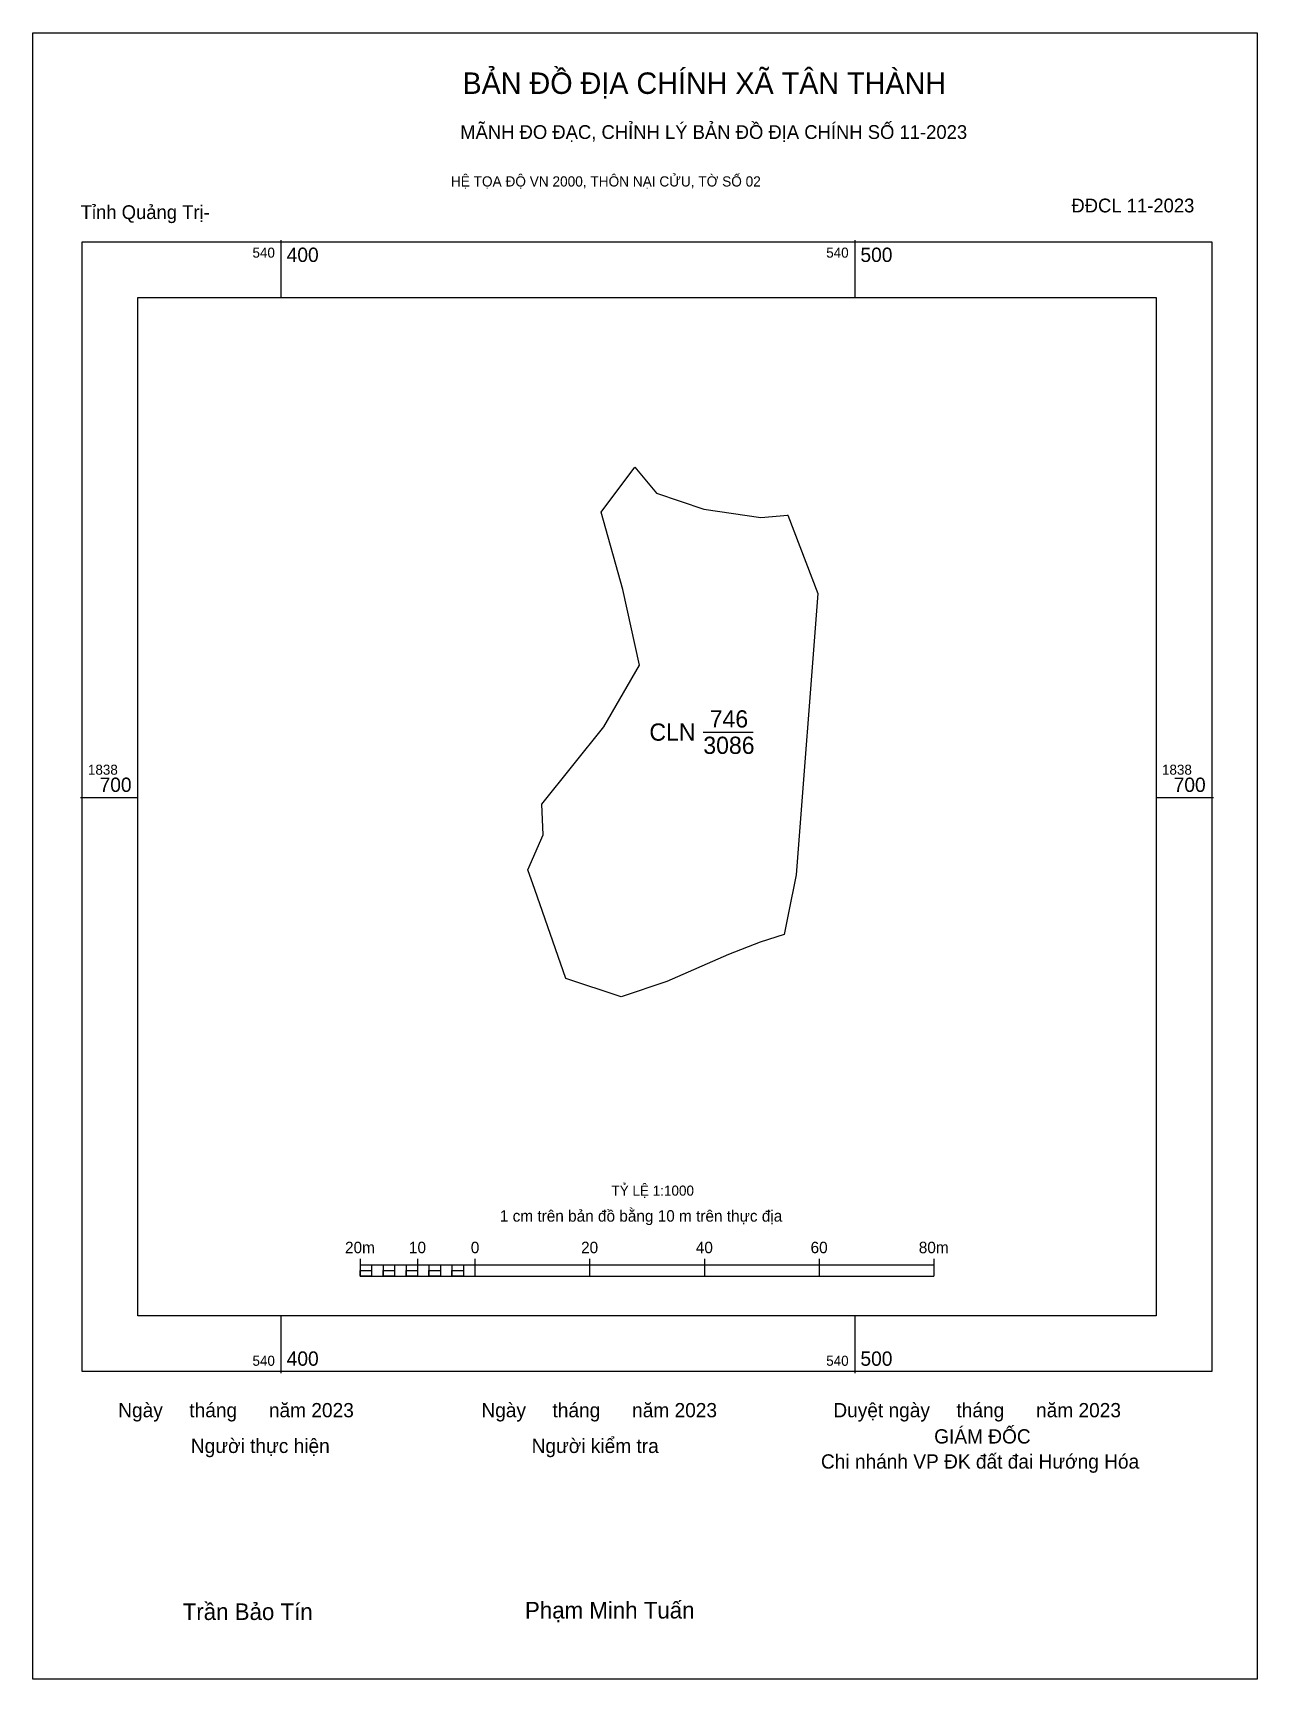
# Model space of a CAD drawing. Extents: x 540357 to 540570, y 1838546 to 1838833.
import ezdxf

# ---------------------------------------------------------------- set-up
doc = ezdxf.new("R2010")
doc.units = 0
for name, color, linetype in [('Level 10', 7, 'Continuous'), ('Level 13', 7, 'Continuous'), ('Level 15', 7, 'Continuous'), ('Level 27', 7, 'Continuous'), ('Level 6', 7, 'Continuous'), ('Level 62', 7, 'Continuous'), ('Level 63', 7, 'Continuous'), ('Level 9', 7, 'Continuous')]:
    doc.layers.add(name, color=color, linetype=linetype)

msp = doc.modelspace()

# ---------------------------------------------------------------- linework, layer by layer
at = {"layer": 'Level 10'}
msp.add_line((540473.61, 1838711.43), (540482.32, 1838711.43), dxfattribs=at)
msp.add_lwpolyline([(540483.65, 1838748.83), (540488.32, 1838749.26), (540493.55, 1838735.56), (540489.77, 1838686.55), (540488.38, 1838679.61), (540487.68, 1838676.14), (540483.54, 1838674.82), (540477.98, 1838672.69), (540467.24, 1838667.93), (540459.3, 1838665.28), (540449.64, 1838668.48), (540444.24, 1838684), (540443.05, 1838687.43), (540445.72, 1838693.53), (540445.47, 1838698.87), (540456.27, 1838712.35), (540462.47, 1838723.09), (540459.56, 1838736.29), (540455.8, 1838749.74), (540461.7, 1838757.58), (540465.47, 1838753.05), (540473.71, 1838750.28)], close=True, dxfattribs=at)
at = {"layer": 'Level 15'}
msp.add_lwpolyline([(540356.77, 1838833.29), (540570.13, 1838833.29), (540570.13, 1838546.37), (540356.77, 1838546.37)], close=True, dxfattribs=at)
at = {"layer": 'Level 27'}
for p, q in [((540488.32, 1838749.26), (540488.31, 1838749.27)), ((540487.68, 1838676.14), (540487.68, 1838676.13))]:
    msp.add_line(p, q, dxfattribs=at)
at = {"layer": 'Level 62'}
msp.add_lwpolyline([(540375.05, 1838787.18), (540552.56, 1838787.18), (540552.56, 1838609.67), (540375.05, 1838609.67)], close=True, dxfattribs=at)
at = {"layer": 'Level 63'}
for p, q in [((540400, 1838797.18), (540400, 1838787.18)), ((540500, 1838797.18), (540500, 1838787.18)), ((540365.05, 1838700), (540375.05, 1838700)), ((540552.56, 1838700), (540562.56, 1838700)), ((540413.8, 1838619.6), (540413.8, 1838616.6)), ((540413.8, 1838618.6), (540513.8, 1838618.6)), ((540415.8, 1838618.6), (540415.8, 1838616.6)), ((540417.8, 1838618.6), (540417.8, 1838616.6)), ((540419.8, 1838618.6), (540419.8, 1838616.6)), ((540421.8, 1838618.6), (540421.8, 1838616.6)), ((540423.8, 1838619.6), (540423.8, 1838616.6)), ((540423.8, 1838618.6), (540423.8, 1838616.6)), ((540425.8, 1838618.6), (540425.8, 1838616.6)), ((540427.8, 1838618.6), (540427.8, 1838616.6)), ((540429.8, 1838618.6), (540429.8, 1838616.6)), ((540431.8, 1838618.6), (540431.8, 1838616.6)), ((540433.8, 1838619.6), (540433.8, 1838616.6)), ((540433.8, 1838618.6), (540433.8, 1838616.6)), ((540453.8, 1838619.6), (540453.8, 1838616.6)), ((540473.8, 1838619.6), (540473.8, 1838616.6)), ((540493.8, 1838619.6), (540493.8, 1838616.6)), ((540513.8, 1838619.6), (540513.8, 1838616.6)), ((540413.8, 1838616.6), (540513.8, 1838616.6)), ((540400, 1838609.67), (540400, 1838599.67)), ((540500, 1838609.67), (540500, 1838599.67))]:
    msp.add_line(p, q, dxfattribs=at)
for points in [[(540365.36, 1838796.87), (540562.24, 1838796.87), (540562.24, 1838599.98), (540365.36, 1838599.98)], [(540413.8, 1838617.6), (540415.8, 1838617.6), (540415.8, 1838616.6), (540413.8, 1838616.6)], [(540413.8, 1838617.6), (540415.8, 1838617.6), (540415.8, 1838616.6), (540413.8, 1838616.6)], [(540417.8, 1838617.6), (540419.8, 1838617.6), (540419.8, 1838616.6), (540417.8, 1838616.6)], [(540421.8, 1838617.6), (540423.8, 1838617.6), (540423.8, 1838616.6), (540421.8, 1838616.6)], [(540425.8, 1838617.6), (540427.8, 1838617.6), (540427.8, 1838616.6), (540425.8, 1838616.6)], [(540429.8, 1838617.6), (540431.8, 1838617.6), (540431.8, 1838616.6), (540429.8, 1838616.6)]]:
    msp.add_lwpolyline(points, close=True, dxfattribs=at)

# ---------------------------------------------------------------- texts
at = {"layer": 'Level 13'}
for s, p in [('746', (540474.73, 1838712.23)), ('CLN', (540464.22, 1838709.93)), ('3086', (540473.62, 1838707.63))]:
    msp.add_text(s, height=3, dxfattribs=at).set_placement(p)
at = {"layer": 'Level 6'}
msp.add_text('TỶ LỆ 1:1000', height=1.7579, dxfattribs=at).set_placement((540457.61, 1838630.63))
at = {"layer": 'Level 63'}
for s, height, p in [('BẢN ĐỒ ĐỊA CHÍNH XÃ TÂN THÀNH', 3.7437, (540431.64, 1838822.66)), ('MÃNH ĐO ĐẠC, CHỈNH LÝ BẢN ĐỒ ĐỊA CHÍNH SỐ 11-2023', 2.4022, (540431.24, 1838814.81)), ('HỆ TỌA ĐỘ VN 2000, THÔN NẠI CỬU, TỜ SỐ 02', 1.7782, (540429.62, 1838806.52)), ('540', 1.75, (540395.04, 1838794.12)), ('400', 2.5, (540401, 1838793.37)), ('540', 1.75, (540495.04, 1838794.12)), ('500', 2.5, (540501, 1838793.37)), ('1838', 1.75, (540366.36, 1838704)), ('700', 2.5, (540368.39, 1838701)), ('1838', 1.75, (540553.56, 1838704)), ('700', 2.5, (540555.59, 1838701)), ('1 cm trên bản đồ bằng 10 m trên thực địa', 2, (540438.16, 1838626.1)), ('20m', 2, (540411.17, 1838620.6)), ('10', 2, (540422.31, 1838620.6)), ('0', 2, (540433.09, 1838620.6)), ('20', 2, (540452.31, 1838620.6)), ('40', 2, (540472.31, 1838620.6)), ('60', 2, (540492.31, 1838620.6)), ('80m', 2, (540511.17, 1838620.6)), ('540', 1.75, (540395.04, 1838600.98)), ('400', 2.5, (540401, 1838600.98)), ('540', 1.75, (540495.04, 1838600.98)), ('500', 2.5, (540501, 1838600.98)), ('Ngày     tháng      năm 2023', 2.4883, (540371.64, 1838592)), ('Ngày     tháng      năm 2023', 2.4883, (540434.94, 1838592)), ('Duyệt ngày     tháng      năm 2023', 2.4883, (540496.28, 1838592)), ('Người thực hiện', 2.4883, (540384.3, 1838585.78)), ('Người kiểm tra', 2.4883, (540443.69, 1838585.78)), ('GIÁM ĐỐC', 2.488, (540513.85, 1838587.43)), ('Chi nhánh VP ĐK đất đai Hướng Hóa', 2.4883, (540494.12, 1838583.06)), ('Trần Bảo Tín', 2.9024, (540382.88, 1838556.67)), ('Phạm Minh Tuấn', 2.9024, (540442.53, 1838556.93))]:
    msp.add_text(s, height=height, dxfattribs=at).set_placement(p)
at = {"layer": 'Level 9'}
for s, p in [('Tỉnh Quảng Trị-', (540365.1, 1838800.85)), ('ĐĐCL 11-2023', (540537.77, 1838802.01))]:
    msp.add_text(s, height=2.4022, dxfattribs=at).set_placement(p)

doc.saveas('drawing.dxf')
